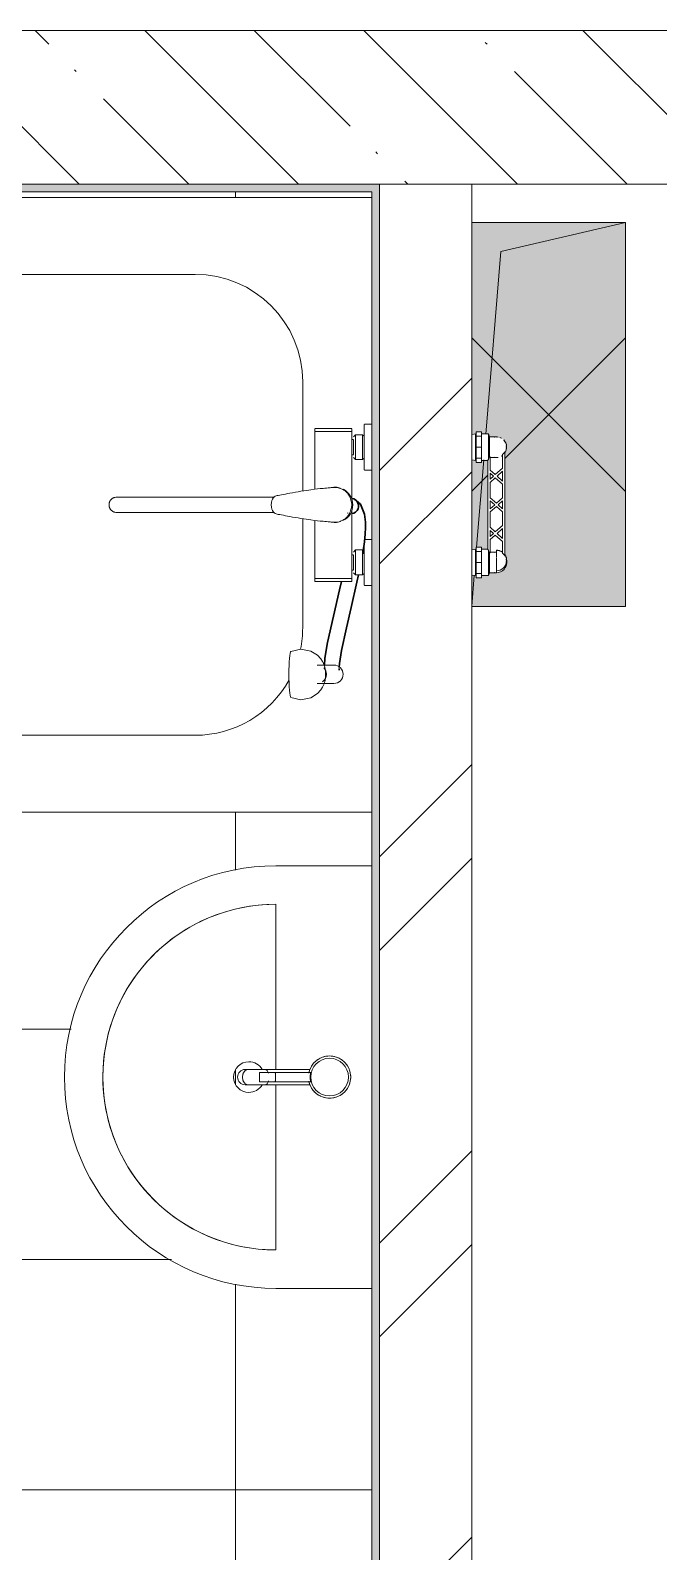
# Model space of a CAD drawing. Header units: millimetres. Extents: x 97 to 215964, y -4577 to 60645.
# Drawn here: x 74144 to 74961, y 56595 to 58575 of the extents above; entities that cross this region are included whole.
import ezdxf

# ---------------------------------------------------------------- set-up
doc = ezdxf.new("R2010")
doc.units = ezdxf.units.MM
doc.linetypes.add('ADSK_Линия сетки', pattern=[2500, 2000, -250, 0, -250])
for name, color, linetype, lineweight in [('A-DETL-GENF-OTLN', 92, 'Continuous', 9), ('A-FLOR-____-PATT', 8, 'Continuous', 9), ('A-GENM-____-OTLN', 13, 'Continuous', 9), ('A-WALL-____-MCUT', 113, 'Continuous', 9), ('A-WALL-____-PATT', 111, 'Continuous', 9), ('P-SANR-FIXT-OTLN', 6, 'Continuous', 9), ('S-GRID-____-OTLN', 1, 'Continuous', 9)]:
    doc.layers.add(name, color=color, linetype=linetype, lineweight=lineweight)

# ---------------------------------------------------------------- blocks, each defined once
blk = doc.blocks.new('0083_СОШ675_АР_R22_rvt-1-О_АИ_ПП_8_400_Целиком')
at = {"layer": 'A-WALL-____-PATT', "lineweight": 5}
h = blk.add_hatch(dxfattribs=at)
h.set_pattern_fill('FP_8', color=10, style=0, pattern_type=2)
h.set_pattern_definition([(135, (0, 0), (-142.5612, -142.5612), []), (135, (142.56, 0), (-142.5612, -142.5612), [252.016, -50.403, 3.353, -47.05])])
h.paths.add_polyline_path([(21905, 58375), (22645, 58375), (22645, 58575), (21905, 58575)])
h.paths.add_polyline_path([(20859.7, 58375), (21005, 58375), (21005, 58575), (13800, 58575), (13800, 58375), (19601.9, 58375)])
h = blk.add_hatch(dxfattribs=at)
h.set_pattern_fill('FP_7', color=10, style=0, pattern_type=2)
h.set_pattern_definition([(45, (0, 0), (-251.4472, 251.4472), []), (45, (0, 381), (-251.4472, 251.4472), [])])
h.paths.add_polyline_path([(15920, 54795), (15920, 58375), (15800, 58375), (15800, 54795), (15828.6, 54795)])
at = {"layer": 'A-WALL-____-MCUT', "color": 50, "lineweight": 13}
for p, q in [((20885, 58575), (13800, 58575)), ((13800, 58375), (21005, 58375)), ((15800, 58375), (15800, 54795)), ((15920, 58375), (15800, 58375)), ((15920, 54795), (15920, 58375))]:
    blk.add_line(p, q, dxfattribs=at)
blk = doc.blocks.new('MiraCad_GMd_-Ut_TaskBox_FormHorizon - MiraCad_GMd_-Ut_TaskBox_FormHorizon-V143-О_АИ_ПП_8_400_Целиком')
at = {"layer": 'A-DETL-GENF-OTLN', "lineweight": 18}
h = blk.add_hatch(color=256, dxfattribs=at)
h.paths.add_polyline_path([(-99.9, -249.3), (-96.7, -209.4), (-99.9, -209.7)])
h.paths.add_polyline_path([(-96.7, -209.1), (-96.6, -208.3), (-97.6, -208.6)])
h.paths.add_polyline_path([(-94.7, -185.6), (-84.4, -59), (-87.4, -59.1), (-87.4, -62.5), (-94.1, -62.5), (-95.2, -58.6), (-99.1, -58.9), (-99.9, -59.7), (-99.9, -176.1), (-96.8, -176.2), (-95.2, -176.2), (-95.2, -183.8)])
h.paths.add_polyline_path([(-94.1, -38), (-94.1, -22.4), (-87.4, -22.4), (-87.4, -25.8), (-81.6, -25.2), (-62.2, 212.2), (100, 250), (-99.9, 249.9), (-99.9, -26.1), (-96.8, -26.2), (-95.2, -26.2), (-94.4, -36.7)])
h = blk.add_hatch(color=256, dxfattribs=at)
h.paths.add_polyline_path([(-59, -199.8), (-57, -199.2), (-57.6, -200.1), (-58.5, -199.9)])
h.paths.add_polyline_path([(-99.9, -250), (100, -250), (100, 250), (-99.9, 250), (-99.9, -26.1), (-96.8, -26.2), (-95.2, -26.2), (-94.1, -22.4), (-87.4, -22.4), (-87.4, -25.8), (-78.4, -26), (-77.4, -30.8), (-76.8, -29.5), (-76, -29.1), (-68, -29.8), (-68, -30.8), (-64.5, -29.5), (-63, -30.8), (-62.4, -32.6), (-60.9, -31.1), (-59.4, -32.2), (-59.4, -34.6), (-58.3, -35), (-56.4, -39.3), (-57, -43.7), (-55.8, -46.5), (-57, -50.2), (-56.6, -185), (-55.8, -188.9), (-57, -191.2), (-56.5, -194.7), (-58.5, -198.5), (-61.7, -204.2), (-64.8, -205.5), (-76.8, -205.8), (-77.9, -205.1), (-78.4, -209.1), (-78.4, -209.7), (-87.4, -209.7), (-87.4, -212.5), (-94.1, -212.5), (-95.2, -208.6), (-95.2, -209.7), (-99.9, -209.7), (-99.9, -212.5)])
h.paths.add_polyline_path([(-66.2, -189.9), (-68, -190.6), (-67.1, -190.6), (-66.8, -190.4)])
h.paths.add_polyline_path([(-79, -175.9), (-76.6, -181.7), (-76.6, -179), (-78.4, -175.9)])
h.paths.add_polyline_path([(-79, -58.9), (-78.4, -58.9), (-76.3, -54), (-77.4, -54), (-78.7, -57.6)])
h.paths.add_polyline_path([(-94.1, -188), (-94.1, -172.4), (-87.4, -172.4), (-87.4, -175.8), (-79, -175.8), (-79, -58.9), (-87.4, -59.1), (-87.4, -62.5), (-94.1, -62.5), (-95.2, -58.6), (-99.1, -58.9), (-99.9, -59.7), (-99.9, -176.1), (-96.8, -176.2), (-95.2, -176.2), (-94.4, -186.7)])
h.paths.add_polyline_path([(-68, -179.4), (-68.5, -179.1), (-68.2, -179.4)])
h.paths.add_polyline_path([(-68, -55.8), (-66.9, -54.9), (-68, -55.4), (-69.6, -55.7)])
at = {"layer": 'A-DETL-GENF-OTLN', "color": 7}
for p, q in [((-99.9, 250), (100, 250)), ((100, 250), (-99.9, 250)), ((-62.2, 212.2), (100, 250)), ((-62.2, 212.2), (100, 250)), ((100, 250), (100, -250)), ((-81.7, -25.4), (-62.2, 212.2)), ((-81.7, -25.4), (-62.2, 212.2)), ((-93.7, -172.4), (-84.4, -59)), ((-93.7, -172.4), (-84.4, -59)), ((-94.7, -185.6), (-94.1, -178.2)), ((-94.7, -185.6), (-94.1, -178.2)), ((-99.9, -249.3), (-96.7, -209.4)), ((-99.9, -249.3), (-96.7, -209.4)), ((100, -250), (-99.9, -250))]:
    blk.add_line(p, q, dxfattribs=at)
at = {"layer": 'A-GENM-____-OTLN', "color": 170, "lineweight": 18}
for p, q in [((100, 250), (-99.9, 250)), ((100, -250), (100, 250)), ((-99.9, 99.9), (100, -100)), ((100, 100), (-57, -57)), ((-79, -79), (-99.9, -99.9)), ((-99.9, -250), (100, -250))]:
    blk.add_line(p, q, dxfattribs=at)
blk = doc.blocks.new('ВК_Умывальник_Полукруглый_Керамический_ГОСТ30493-96_R20 - 2-ой величины _в ПУИ_-5873778-О_АИ_ПП_8_400_Целиком')
at = {"layer": 'P-SANR-FIXT-OTLN', "color": 170, "lineweight": 18}
for p, q in [((15790, 57487.6), (15665, 57487.6)), ((15665, 57437.6), (15665, 57222.5)), ((15665, 57202.6), (15665, 56987.6)), ((15665, 56937.6), (15790, 56937.6))]:
    blk.add_line(p, q, dxfattribs=at)
at = {"layer": 'P-SANR-FIXT-OTLN', "color": 170, "lineweight": 18, "flags": 128}
blk.add_lwpolyline([(15665, 57437.6), (15656, 57437.4), (15647, 57436.8), (15638, 57435.9), (15629.1, 57434.7), (15620.3, 57433.1), (15611.5, 57431.1), (15602.8, 57428.8), (15594.2, 57426.1), (15585.7, 57423.1), (15577.4, 57419.8), (15569.1, 57416.1), (15561.1, 57412.1), (15553.2, 57407.8), (15545.5, 57403.2), (15537.9, 57398.3), (15530.6, 57393), (15523.5, 57387.5), (15516.6, 57381.7), (15510, 57375.7), (15503.6, 57369.3), (15497.4, 57362.7), (15491.6, 57355.9), (15486, 57348.9), (15480.7, 57341.6), (15475.6, 57334.1), (15470.9, 57326.5), (15466.5, 57318.6), (15462.5, 57310.6), (15458.7, 57302.4), (15455.3, 57294.1), (15452.2, 57285.6), (15449.4, 57277.1), (15447, 57268.4), (15445, 57259.6), (15443.3, 57250.8), (15441.9, 57241.9), (15440.9, 57233), (15440.3, 57224), (15440, 57215), (15440.1, 57206), (15440.5, 57197), (15441.3, 57188), (15442.5, 57179.1), (15444, 57170.2), (15445.9, 57161.4), (15448.1, 57152.7), (15450.6, 57144.1), (15453.6, 57135.6), (15456.8, 57127.2), (15460.4, 57118.9), (15464.3, 57110.8), (15468.5, 57102.9), (15473.1, 57095.1), (15477.9, 57087.5), (15483.1, 57080.2), (15488.5, 57073), (15494.2, 57066), (15500.2, 57059.3), (15506.5, 57052.9), (15513, 57046.6), (15519.8, 57040.7), (15526.7, 57035), (15534, 57029.6), (15541.4, 57024.6), (15549, 57019.8), (15556.8, 57015.3), (15564.8, 57011.1), (15572.9, 57007.3), (15581.2, 57003.7), (15589.6, 57000.6), (15598.1, 56997.7), (15606.8, 56995.2), (15615.5, 56993.1), (15624.3, 56991.3), (15633.2, 56989.8), (15642.2, 56988.7), (15651.1, 56988), (15660.1, 56987.6), (15665, 56987.6)], dxfattribs=at)
at = {"layer": 'P-SANR-FIXT-OTLN', "color": 170, "lineweight": 18}
for centre, radius, start, end in [((15665, 57212.6), 275, 90, 270), ((15665, 57212.6), 225, 90, 270), ((15630, 57212.6), 20, 90, 270), ((15630, 57212.6), 20, 30, 90), ((15630, 57212.6), 20, 270, 330)]:
    blk.add_arc(centre, radius, start, end, dxfattribs=at)
blk = doc.blocks.new('xxx_Смеситель_ГОСТ 25809-96_R20 - Смеситель-3437871-О_АИ_ПП_8_400_Целиком')
at = {"layer": 'P-SANR-FIXT-OTLN', "color": 170, "lineweight": 18}
for p, q in [((15628.9, 57222.6), (15625, 57222.6)), ((15651.6, 57222.6), (15628.9, 57222.6)), ((15709.8, 57222.6), (15651.6, 57222.6)), ((15625, 57202.6), (15628.9, 57202.6)), ((15628.9, 57202.6), (15651.6, 57202.6)), ((15664.7, 57218.6), (15644, 57218.6)), ((15644, 57217.6), (15644, 57218.6)), ((15644, 57218.6), (15644, 57217.6)), ((15644, 57207.6), (15644, 57217.6)), ((15644, 57207.6), (15644, 57206.6)), ((15644, 57206.6), (15644, 57207.6)), ((15644, 57206.6), (15664.7, 57206.6)), ((15651.6, 57202.6), (15709.8, 57202.6)), ((15710.4, 57218.6), (15664.7, 57218.6)), ((15664.7, 57206.6), (15710.4, 57206.6)), ((15664.8, 57217.6), (15664.8, 57207.6))]:
    blk.add_line(p, q, dxfattribs=at)
for radius, start, end in [(27.5, 90, 168.9231), (27.5, 135, 168.0226), (24.5, 90, 270), (27.5, 113.3113, 126.6872), (27.5, 90, 108.0223), (27.5, 71.9777, 90), (27.5, 270, 90), (24.5, 270, 90), (27.5, 53.3128, 66.6887), (27.5, 11.9774, 45), (27.5, 191.0776, 270), (27.5, 191.9767, 225), (24.5, 165, 169.7702), (24.5, 165, 169.7702), (24.5, 190.2298, 195), (24.5, 190.2298, 195), (27.5, 315, 348.0233), (27.5, 353.3125, 6.6884), (27.5, 233.3119, 246.6878), (27.5, 251.9769, 270), (27.5, 270, 288.0231), (27.5, 293.3122, 306.6881)]:
    blk.add_arc((15735, 57212.6), radius, start, end, dxfattribs=at)
for start_param, end_param in [(0, 1.570796), (1.570796, 3.141593)]:
    blk.add_ellipse((15625, 57212.6), major_axis=(0, 10), ratio=0.965926, start_param=start_param, end_param=end_param, dxfattribs=at)
for points, knots in [([(15621.8, 57212.6), (15621.8, 57213.4), (15621.9, 57214.7), (15622.3, 57216.4), (15622.7, 57217.6), (15623.1, 57218.5), (15623.5, 57219.2), (15624, 57219.8), (15624.5, 57220.5), (15625.2, 57221.1), (15625.7, 57221.5), (15626.2, 57221.8), (15626.6, 57222), (15627, 57222.2), (15627.5, 57222.4), (15627.9, 57222.5), (15628.4, 57222.5), (15628.7, 57222.6), (15628.9, 57222.6)], [0, 0, 0, 0, 0.0833333, 0.125, 0.1666667, 0.2083333, 0.2291667, 0.25, 0.2916667, 0.3333333, 0.3541667, 0.375, 0.3958333, 0.4166667, 0.4375, 0.4583333, 0.4791667, 0.5, 0.5, 0.5, 0.5]), ([(15655.3, 57217.6), (15654.9, 57219.1), (15654.1, 57221), (15652.7, 57222.3), (15651.9, 57222.6), (15651.6, 57222.6)], [0.1666667, 0.1666667, 0.1666667, 0.1666667, 0.3333333, 0.4166667, 0.5, 0.5, 0.5, 0.5]), ([(15628.9, 57202.6), (15628.7, 57202.6), (15628.4, 57202.6), (15627.9, 57202.6), (15627.5, 57202.7), (15627, 57202.9), (15626.6, 57203.1), (15626.2, 57203.3), (15625.7, 57203.6), (15625.3, 57203.9), (15624.9, 57204.2), (15624.4, 57204.8), (15624, 57205.3), (15623.5, 57206), (15623.1, 57206.6), (15622.7, 57207.5), (15622.3, 57208.7), (15621.9, 57210.4), (15621.8, 57211.7), (15621.8, 57212.6)], [0.5, 0.5, 0.5, 0.5, 0.5208333, 0.5416667, 0.5625, 0.5833333, 0.6041667, 0.625, 0.6458333, 0.6666667, 0.6875, 0.7083333, 0.75, 0.7708333, 0.7916667, 0.8333333, 0.875, 0.9166667, 1, 1, 1, 1]), ([(15664.3, 57218.6), (15664.3, 57218.6), (15664.3, 57218.5), (15664.2, 57218.4), (15664.2, 57218.3), (15664.2, 57218), (15664.2, 57217.7), (15664.2, 57217.6)], [0, 0, 0, 0, 0.166667, 0.333333, 0.5, 0.666667, 1, 1, 1, 1]), ([(15664.7, 57206.6), (15664.7, 57206.6), (15664.7, 57206.6), (15664.8, 57206.7), (15664.8, 57206.8), (15664.8, 57207.1), (15664.8, 57207.4), (15664.8, 57207.6)], [0, 0, 0, 0, 0.166667, 0.333333, 0.5, 0.666667, 1, 1, 1, 1]), ([(15711.4, 57219.2), (15711.4, 57219.2), (15711.3, 57219), (15711.2, 57218.7), (15711.1, 57218), (15711, 57217.4), (15710.9, 57217.1)], [0.77430556, 0.77430556, 0.77430556, 0.77430556, 0.78298611, 0.79166667, 0.82638889, 0.86111111, 0.86111111, 0.86111111, 0.86111111]), ([(15710.9, 57208), (15710.9, 57207.8), (15711, 57207.3), (15711.2, 57206.7), (15711.3, 57206.3), (15711.4, 57206.1), (15711.4, 57206)], [0.13888889, 0.13888889, 0.13888889, 0.13888889, 0.16666667, 0.19444444, 0.20833333, 0.22222222, 0.22222222, 0.22222222, 0.22222222])]:
    blk.add_open_spline(points, degree=3, knots=knots, dxfattribs=at)
for points in [[(15651.6, 57202.6), (15651.9, 57202.6), (15652.7, 57202.8), (15653.7, 57203.8), (15654.6, 57205.4), (15655.1, 57206.8), (15655.3, 57207.6)], [(15664.2, 57207.6), (15664.2, 57207.4), (15664.2, 57207), (15664.2, 57206.7), (15664.3, 57206.6), (15664.3, 57206.6)], [(15664.8, 57217.6), (15664.8, 57217.7), (15664.8, 57218.1), (15664.8, 57218.5), (15664.7, 57218.6), (15664.7, 57218.6)], [(15710.3, 57217.6), (15709.9, 57215.9), (15709.6, 57212.6), (15709.9, 57209.2), (15710.3, 57207.6)], [(15709.9, 57218.5), (15709.9, 57218.5), (15710, 57218.5), (15710, 57218.6), (15710, 57218.6)], [(15710, 57206.6), (15710, 57206.6), (15710, 57206.6), (15709.9, 57206.6)], [(15710.4, 57218.5), (15710.4, 57218.5), (15710.4, 57218.4), (15710.4, 57218.3), (15710.4, 57218.1), (15710.3, 57217.8), (15710.3, 57217.7), (15710.3, 57217.6)], [(15710.3, 57207.6), (15710.3, 57207.5), (15710.3, 57207.3), (15710.4, 57207.1), (15710.4, 57206.9), (15710.4, 57206.7), (15710.4, 57206.6), (15710.4, 57206.6)]]:
    blk.add_open_spline(points, degree=3, dxfattribs=at)
blk = doc.blocks.new('ASML_ВК_Поддон для хоз_нужд КН_Мониторинг - СТАНДАРТ Поддон для хоз_нужд КН 800х800-3821545-О_АИ_ПП_8_400_Целиком')
at = {"layer": 'P-SANR-FIXT-OTLN', "color": 170, "lineweight": 18}
for p, q in [((800, 800), (10, 800)), ((800, 0), (800, 800)), ((240, 700), (560, 700)), ((100, 418.1), (100, 560)), ((700, 560), (700, 240)), ((100, 240), (100, 382)), ((560, 100), (240, 100)), ((10, 0), (800, 0))]:
    blk.add_line(p, q, dxfattribs=at)
for centre, start, end in [((240, 560), 90, 151.0748), ((560, 560), 360, 90), ((240, 560), 168.4776, 180), ((240, 240), 180, 270), ((560, 240), 270, 0)]:
    blk.add_arc(centre, 140, start, end, dxfattribs=at)
blk = doc.blocks.new('v_ASML_ВК_Смеситель_Поддон для хоз_нужд КН_Мониторинг - СТАНДАРТ Смеситель-3821548-О_АИ_ПП_8_400_Целиком')
at = {"layer": 'P-SANR-FIXT-OTLN', "color": 170, "lineweight": 18}
for p, q in [((81, 232.5), (59.4, 232.5)), ((59.4, 208.5), (81, 208.5)), ((19.1, 104.9), (10, 104.9)), ((84.2, 99.8), (36, 99.8)), ((36, 95.7), (36, 99.8)), ((84.2, 99.8), (84.2, 95.7)), ((-143.2, 88.4), (-152, 88.4)), ((-152, 73.7), (-152, 88.4)), ((-141.6, 92.2), (-143.2, 88.4)), ((-143.2, 88.4), (-143.2, 62.6)), ((-132.6, 92.2), (-141.6, 92.2)), ((-141.6, 92.2), (-141.6, 58.5)), ((-132.6, 89.2), (-132.6, 95.1)), ((-125.9, 95.1), (-132.6, 95.1)), ((-132.6, 75), (-132.6, 89.2)), ((-132.6, 89.2), (-125.9, 89.2)), ((-125.9, 95.1), (-125.9, 89.2)), ((-124.8, 92.2), (-125.9, 92.2)), ((-125.9, 89.2), (-125.9, 75)), ((-120.1, 91.4), (-124.8, 92.2)), ((-124.8, 91.2), (-124.8, 92.2)), ((-124.8, 92.2), (-124.8, 57.7)), ((22, 91.2), (20.1, 89.3)), ((31.2, 91.2), (22, 91.2)), ((22, 75), (22, 91.2)), ((34, 88.4), (31.2, 91.2)), ((31.2, 75), (31.2, 91.2)), ((36, 85), (34, 85)), ((34, 75), (34, 84.5)), ((36, 7.1), (36, 95.7)), ((36, 95.7), (84.2, 95.7)), ((84.2, 95.7), (84.2, 20.4)), ((-163, 66.7), (-163, -69.2)), ((-160, 47.8), (-160, 63)), ((-152, 73.7), (-152, 72.5)), ((-152, 73.1), (-152, 72.5)), ((-152, 72.5), (-152, 69.3)), ((-152, 68.7), (-152, 59.2)), ((-152, 61.6), (-144, 61.6)), ((-144, 62.6), (-144, 45.3)), ((-143.2, 62.6), (-144, 62.6)), ((-132.6, 60.8), (-132.6, 75)), ((-125.9, 75), (-132.6, 75)), ((-132.6, 54.9), (-132.6, 60.8)), ((-125.9, 60.8), (-132.6, 60.8)), ((-125.9, 75), (-125.9, 60.8)), ((-125.9, 60.8), (-125.9, 54.9)), ((20.1, 64.9), (20.1, 75)), ((20.1, 75), (20.1, 75)), ((20.1, 60.7), (22, 58.8)), ((22, 58.8), (22, 75)), ((31.2, 58.8), (31.2, 75)), ((31.2, 58.8), (34, 61.6)), ((34, 75), (34, 77.1)), ((34, 65.5), (34, 75)), ((34, 65), (36, 65)), ((-150.6, 39.3), (-160, 47.8)), ((-160, 43.7), (-152.9, 37.2)), ((-160, 30.8), (-160, 43.7)), ((-144, 45.3), (-150.6, 39.3)), ((-148.4, 37.2), (-144, 41.2)), ((-144, 41.2), (-144, 33.3)), ((-141, 58.5), (-141.6, 58.5)), ((-141, -58.5), (-141, 58.5)), ((-141, 57.7), (-132.6, 57.7)), ((-125.9, 54.9), (-132.6, 54.9)), ((-125.9, 57.7), (-124.8, 57.7)), ((-124.8, 57.7), (-120.1, 58.6)), ((10, 45), (19.1, 45)), ((22, 58.8), (31.2, 58.8)), ((-152.9, 37.2), (-160, 30.8)), ((-160, 26.7), (-150.6, 35.2)), ((-160, 9.3), (-160, 26.7)), ((-150.6, 35.2), (-144, 29.2)), ((-144, 33.3), (-148.4, 37.2)), ((-144, 29.2), (-144, 9.3)), ((-152, 2), (-160, 9.3)), ((-160, 5.2), (-154.2, 0)), ((-160, -5.2), (-160, 5.2)), ((-154.2, 0), (-160, -5.2)), ((-144, 9.3), (-152, 2)), ((-149.8, 0), (-144, 5.2)), ((-144, -5.2), (-149.8, 0)), ((-144, 5.2), (-144, -5.2)), ((342, 10), (136.7, 10)), ((-160, -9.3), (-152, -2)), ((-160, -26.7), (-160, -9.3)), ((-152, -2), (-144, -9.3)), ((-144, -9.3), (-144, -29.2)), ((36, -95.5), (36, -7.1)), ((136.6, -10), (342, -10)), ((-150.6, -35.2), (-160, -26.7)), ((-160, -30.8), (-152.9, -37.2)), ((-160, -43.7), (-160, -30.8)), ((-152.9, -37.2), (-160, -43.7)), ((-160, -47.8), (-150.6, -39.3)), ((-144, -29.2), (-150.6, -35.2)), ((-150.6, -39.3), (-144, -45.3)), ((-148.4, -37.2), (-144, -33.3)), ((-144, -41.2), (-148.4, -37.2)), ((-144, -33.3), (-144, -41.2)), ((84.2, -20.3), (84.2, -95.5)), ((-160, -65.5), (-160, -47.8)), ((-144, -45.3), (-144, -62.6)), ((-141.6, -58.5), (-141, -58.5)), ((-141.6, -58.5), (-141.6, -92.3)), ((-132.6, -57.8), (-141, -57.8)), ((-132.6, -60.8), (-132.6, -54.9)), ((-125.9, -54.9), (-132.6, -54.9)), ((-125.9, -54.9), (-125.9, -60.8)), ((-124.8, -57.8), (-125.9, -57.8)), ((-124.8, -58.8), (-124.8, -57.8)), ((-124.8, -57.8), (-124.8, -92.3)), ((-120.1, -58.6), (-124.8, -57.8)), ((0, -57.4), (0, -56.1)), ((19.1, -45.1), (10, -45.1)), ((22, -58.8), (20.1, -60.7)), ((31.2, -58.8), (22, -58.8)), ((22, -75), (22, -58.8)), ((34, -61.6), (31.2, -58.8)), ((31.2, -75), (31.2, -58.8)), ((-144, -61.6), (-152, -61.6)), ((-144, -62.6), (-143.2, -62.6)), ((-143.2, -62.6), (-143.2, -88.4)), ((-132.6, -75), (-132.6, -60.8)), ((-132.6, -60.8), (-125.9, -60.8)), ((-132.6, -89.2), (-132.6, -75)), ((-125.9, -75), (-132.6, -75)), ((-125.9, -60.8), (-125.9, -75)), ((-125.9, -75), (-125.9, -89.2)), ((20.1, -75), (20.1, -64.9)), ((20.1, -75), (20.1, -75)), ((22, -91.2), (22, -75)), ((31.2, -91.2), (31.2, -75)), ((36, -65), (34, -65)), ((34, -75), (34, -65.5)), ((34, -84.5), (34, -75)), ((34, -77.1), (34, -75)), ((-152, -88.4), (-143.2, -88.4)), ((-143.2, -88.4), (-141.6, -92.3)), ((-141.6, -92.3), (-132.6, -92.3)), ((-132.6, -95.1), (-132.6, -89.2)), ((-125.9, -89.2), (-132.6, -89.2)), ((-125.9, -95.1), (-132.6, -95.1)), ((-125.9, -89.2), (-125.9, -95.1)), ((-125.9, -92.3), (-124.8, -92.3)), ((-124.8, -92.3), (-120.1, -91.4)), ((20.1, -89.3), (22, -91.2)), ((22, -91.2), (31.2, -91.2)), ((31.2, -91.2), (34, -88.4)), ((34, -85), (36, -85)), ((36, -98.8), (36, -95.5)), ((36, -95.5), (84.2, -95.5)), ((84.2, -95.5), (84.2, -98.8)), ((10, -105), (19.1, -105)), ((36, -99.2), (84.2, -99.2))]:
    blk.add_line(p, q, dxfattribs=at)
at = {"layer": 'P-SANR-FIXT-OTLN', "lineweight": 30}
for p, q in [((52.4, 215.1), (52.4, 213)), ((41.4, 10.8), (41.7, 10.6)), ((33.5, -7.7), (36, -8.4))]:
    blk.add_line(p, q, dxfattribs=at)
at = {"layer": 'P-SANR-FIXT-OTLN', "color": 170, "lineweight": 18, "flags": 128}
for points in [[(115.4, 250.7), (102.5, 253.8), (89.2, 251.1), (80.8, 245.7), (76.4, 240.9), (74.2, 237.4), (72.9, 234.8), (72.2, 232.9), (71.7, 231.4), (71.3, 230.3), (71.1, 229.3), (70.9, 228.6), (70.8, 227.9), (70.7, 227.4), (70.6, 226.9), (70.6, 226.4), (70.5, 226), (70.5, 225.7), (70.4, 225.3), (70.4, 225), (70.4, 224.8), (70.4, 224.5), (70.3, 224.2), (70.3, 224), (70.3, 223.8), (70.3, 223.6), (70.3, 223.4), (70.3, 223.1), (70.3, 222.9), (70.3, 222.8), (70.2, 222.6), (70.2, 222.4), (70.2, 222.2), (70.2, 222), (70.2, 221.8), (70.2, 221.7), (70.2, 221.5), (70.2, 221.3), (70.2, 221.1), (70.2, 221), (70.2, 220.8), (70.2, 220.7)], [(115.4, 190.8), (102.5, 187.7), (89.2, 190.3), (80.8, 195.8), (76.4, 200.6), (74.2, 204.1), (72.9, 206.7), (72.2, 208.6), (71.7, 210), (71.3, 211.2), (71.1, 212.1), (70.9, 212.9), (70.8, 213.6), (70.7, 214.1), (70.6, 214.6), (70.6, 215), (70.5, 215.4), (70.5, 215.8), (70.4, 216.1), (70.4, 216.4), (70.4, 216.7), (70.4, 217), (70.3, 217.2), (70.3, 217.5), (70.3, 217.7), (70.3, 217.9), (70.3, 218.1), (70.3, 218.3), (70.3, 218.5), (70.3, 218.7), (70.2, 218.9), (70.2, 219.1), (70.2, 219.3), (70.2, 219.5), (70.2, 219.6), (70.2, 219.8), (70.2, 220), (70.2, 220.2), (70.2, 220.3), (70.2, 220.5), (70.2, 220.7), (70.2, 220.7)], [(19.1, 104.9), (19.1, 104.9), (19.2, 104.9), (19.2, 104.9), (19.3, 104.9), (19.3, 104.9), (19.3, 104.9), (19.4, 104.9), (19.4, 104.9), (19.4, 104.9), (19.5, 104.9), (19.5, 104.9), (19.5, 104.8), (19.6, 104.8), (19.6, 104.8), (19.6, 104.8), (19.6, 104.8), (19.7, 104.8), (19.7, 104.7), (19.7, 104.7), (19.7, 104.7), (19.8, 104.7), (19.8, 104.6), (19.8, 104.6), (19.8, 104.6), (19.9, 104.5), (19.9, 104.5), (19.9, 104.5), (19.9, 104.4), (19.9, 104.4), (19.9, 104.4), (20, 104.4), (20, 104.3), (20, 104.3), (20, 104.2), (20, 104.2), (20, 104.2), (20, 104.1), (20, 104.1), (20, 104.1), (20, 104.1)], [(20, 75), (20, 76.2), (20, 77.3), (20, 78.5), (20, 79.6), (20, 80.8), (20, 81.9), (20, 83), (20, 84.1), (20, 85.2), (20, 86.3), (20, 87.4), (20, 88.4), (20, 89.4), (20, 90.4), (20, 91.4), (20, 92.4), (20, 93.3), (20, 94.2), (20, 95), (20, 95.8), (20, 96.6), (20, 97.4), (20, 98.1), (20, 98.8), (20, 99.5), (20, 100.1), (20, 100.6), (20, 101.2), (20, 101.6), (20, 102.1), (20, 102.5), (20, 102.8), (20, 103.2), (20, 103.4), (20, 103.6), (20, 103.8), (20, 103.9), (20, 104), (20, 104.1)], [(20, 104.1), (20, 104), (20, 104), (20, 103.9), (20, 103.7), (20, 103.5), (20, 103.2), (20, 102.9), (20, 102.6), (20, 102.2), (20, 101.8), (20, 101.3), (20, 100.8), (20, 100.2), (20, 99.6), (20, 99), (20, 98.3), (20, 97.6), (20, 96.8), (20, 96.1), (20, 95.2), (20, 94.4), (20, 93.5), (20, 92.6), (20, 91.7), (20, 90.7), (20, 89.7), (20, 88.7), (20, 87.7), (20, 86.6), (20, 85.5), (20, 84.4), (20, 83.3), (20, 82.2), (20, 81.1), (20, 79.9), (20, 78.8), (20, 77.6), (20, 76.5), (20, 75.3), (20, 75)], [(-165.4, 72.5), (-165.4, 73), (-165.4, 73.6), (-165.3, 73.7)], [(-163, 64.8), (-163.3, 65.3), (-163.6, 65.8), (-163.8, 66.2), (-164.1, 66.7), (-164.3, 67.2), (-164.5, 67.7), (-164.7, 68.2), (-164.8, 68.7), (-165, 69.2), (-165.1, 69.7), (-165.2, 70.3), (-165.3, 70.8), (-165.3, 71.3), (-165.4, 71.9), (-165.4, 72.4), (-165.4, 72.5)], [(-152, 59.1), (-152.5, 59.1), (-153.1, 59.1), (-153.6, 59.2), (-154.1, 59.3), (-154.7, 59.4), (-155.2, 59.5), (-155.7, 59.6), (-156.2, 59.8), (-156.7, 60), (-157.2, 60.2), (-157.7, 60.4), (-158.2, 60.6), (-158.7, 60.9), (-159.1, 61.1), (-159.6, 61.4), (-160, 61.8)], [(20, 75), (20, 73.8), (20, 72.7), (20, 71.5), (20, 70.4), (20, 69.2), (20, 68.1), (20, 67), (20, 65.9), (20, 64.8), (20, 63.7), (20, 62.6), (20, 61.6), (20, 60.6), (20, 59.6), (20, 58.6), (20, 57.6), (20, 56.7), (20, 55.8), (20, 55), (20, 54.2), (20, 53.4), (20, 52.6), (20, 51.9), (20, 51.2), (20, 50.5), (20, 49.9), (20, 49.4), (20, 48.8), (20, 48.4), (20, 47.9), (20, 47.5), (20, 47.2), (20, 46.8), (20, 46.6), (20, 46.4), (20, 46.2), (20, 46.1), (20, 46), (20, 45.9)], [(20, 45.9), (20, 46), (20, 46), (20, 46.1), (20, 46.3), (20, 46.5), (20, 46.8), (20, 47.1), (20, 47.4), (20, 47.8), (20, 48.2), (20, 48.7), (20, 49.2), (20, 49.8), (20, 50.4), (20, 51), (20, 51.7), (20, 52.4), (20, 53.2), (20, 53.9), (20, 54.8), (20, 55.6), (20, 56.5), (20, 57.4), (20, 58.3), (20, 59.3), (20, 60.3), (20, 61.3), (20, 62.3), (20, 63.4), (20, 64.5), (20, 65.6), (20, 66.7), (20, 67.8), (20, 68.9), (20, 70.1), (20, 71.2), (20, 72.4), (20, 73.5), (20, 74.7), (20, 75)], [(20, 45.9), (20, 45.9), (20, 45.9), (20, 45.8), (20, 45.8), (20, 45.8), (20, 45.7), (20, 45.7), (20, 45.7), (19.9, 45.6), (19.9, 45.6), (19.9, 45.6), (19.9, 45.5), (19.9, 45.5), (19.9, 45.5), (19.8, 45.4), (19.8, 45.4), (19.8, 45.4), (19.8, 45.4), (19.8, 45.3), (19.7, 45.3), (19.7, 45.3), (19.7, 45.3), (19.7, 45.2), (19.6, 45.2), (19.6, 45.2), (19.6, 45.2), (19.5, 45.2), (19.5, 45.1), (19.5, 45.1), (19.4, 45.1), (19.4, 45.1), (19.4, 45.1), (19.3, 45.1), (19.3, 45.1), (19.3, 45.1), (19.2, 45.1), (19.2, 45.1), (19.2, 45.1), (19.1, 45), (19.1, 45)], [(19.1, -45.1), (19.1, -45.1), (19.2, -45.1), (19.2, -45.1), (19.3, -45.1), (19.3, -45.1), (19.3, -45.1), (19.4, -45.1), (19.4, -45.1), (19.4, -45.1), (19.5, -45.1), (19.5, -45.1), (19.5, -45.2), (19.6, -45.2), (19.6, -45.2), (19.6, -45.2), (19.6, -45.2), (19.7, -45.2), (19.7, -45.3), (19.7, -45.3), (19.7, -45.3), (19.8, -45.3), (19.8, -45.4), (19.8, -45.4), (19.8, -45.4), (19.9, -45.5), (19.9, -45.5), (19.9, -45.5), (19.9, -45.6), (19.9, -45.6), (19.9, -45.6), (20, -45.6), (20, -45.7), (20, -45.7), (20, -45.8), (20, -45.8), (20, -45.8), (20, -45.9), (20, -45.9), (20, -45.9), (20, -45.9)], [(20, -75), (20, -73.8), (20, -72.7), (20, -71.5), (20, -70.4), (20, -69.2), (20, -68.1), (20, -67), (20, -65.9), (20, -64.8), (20, -63.7), (20, -62.6), (20, -61.6), (20, -60.6), (20, -59.6), (20, -58.6), (20, -57.6), (20, -56.7), (20, -55.8), (20, -55), (20, -54.2), (20, -53.4), (20, -52.6), (20, -51.9), (20, -51.2), (20, -50.5), (20, -49.9), (20, -49.4), (20, -48.8), (20, -48.4), (20, -47.9), (20, -47.5), (20, -47.2), (20, -46.8), (20, -46.6), (20, -46.4), (20, -46.2), (20, -46.1), (20, -46), (20, -45.9)], [(20, -45.9), (20, -46), (20, -46), (20, -46.1), (20, -46.3), (20, -46.5), (20, -46.8), (20, -47.1), (20, -47.4), (20, -47.8), (20, -48.2), (20, -48.7), (20, -49.2), (20, -49.8), (20, -50.4), (20, -51), (20, -51.7), (20, -52.4), (20, -53.2), (20, -53.9), (20, -54.8), (20, -55.6), (20, -56.5), (20, -57.4), (20, -58.3), (20, -59.3), (20, -60.3), (20, -61.3), (20, -62.3), (20, -63.4), (20, -64.5), (20, -65.6), (20, -66.7), (20, -67.8), (20, -68.9), (20, -70.1), (20, -71.2), (20, -72.4), (20, -73.5), (20, -74.7), (20, -75)], [(20, -75), (20, -76.2), (20, -77.3), (20, -78.5), (20, -79.6), (20, -80.8), (20, -81.9), (20, -83), (20, -84.1), (20, -85.2), (20, -86.3), (20, -87.4), (20, -88.4), (20, -89.4), (20, -90.4), (20, -91.4), (20, -92.4), (20, -93.3), (20, -94.2), (20, -95), (20, -95.8), (20, -96.6), (20, -97.4), (20, -98.1), (20, -98.8), (20, -99.5), (20, -100.1), (20, -100.6), (20, -101.2), (20, -101.6), (20, -102.1), (20, -102.5), (20, -102.8), (20, -103.2), (20, -103.4), (20, -103.6), (20, -103.8), (20, -103.9), (20, -104), (20, -104.1)], [(20, -104.1), (20, -104), (20, -104), (20, -103.9), (20, -103.7), (20, -103.5), (20, -103.2), (20, -102.9), (20, -102.6), (20, -102.2), (20, -101.8), (20, -101.3), (20, -100.8), (20, -100.2), (20, -99.6), (20, -99), (20, -98.3), (20, -97.6), (20, -96.8), (20, -96.1), (20, -95.2), (20, -94.4), (20, -93.5), (20, -92.6), (20, -91.7), (20, -90.7), (20, -89.7), (20, -88.7), (20, -87.7), (20, -86.6), (20, -85.5), (20, -84.4), (20, -83.3), (20, -82.2), (20, -81.1), (20, -79.9), (20, -78.8), (20, -77.6), (20, -76.5), (20, -75.3), (20, -75)], [(20, -104.1), (20, -104.1), (20, -104.1), (20, -104.2), (20, -104.2), (20, -104.2), (20, -104.3), (20, -104.3), (20, -104.3), (19.9, -104.4), (19.9, -104.4), (19.9, -104.4), (19.9, -104.5), (19.9, -104.5), (19.9, -104.5), (19.8, -104.6), (19.8, -104.6), (19.8, -104.6), (19.8, -104.6), (19.8, -104.7), (19.7, -104.7), (19.7, -104.7), (19.7, -104.7), (19.7, -104.8), (19.6, -104.8), (19.6, -104.8), (19.6, -104.8), (19.5, -104.8), (19.5, -104.9), (19.5, -104.9), (19.4, -104.9), (19.4, -104.9), (19.4, -104.9), (19.3, -104.9), (19.3, -104.9), (19.3, -104.9), (19.2, -104.9), (19.2, -104.9), (19.2, -104.9), (19.1, -105), (19.1, -105)]]:
    blk.add_lwpolyline(points, dxfattribs=at)
at = {"layer": 'P-SANR-FIXT-OTLN', "lineweight": 30, "flags": 128}
for points in [[(52.5, 211.7), (52, 206.4), (49.4, 189.5), (43.2, 160.1), (37.1, 133.5), (29.4, 100.6), (27.4, 91.2)], [(71.7, 208.6), (71.2, 199.5), (67.6, 179.2), (60.1, 144.8), (52, 110.5), (49.7, 99.8)], [(21.9, 63.6), (21.3, 59.9), (19.7, 48.2), (18.7, 38.2), (18.2, 29.6), (18.2, 22.7), (19.4, 12.2), (24.8, -0.8), (32.8, -7.4), (32.9, -7.4)], [(35.9, 11.5), (33.4, 10.8), (31.1, 9.5), (29.3, 7.6), (28, 5.3), (27.3, 2.8), (27.4, 0.2), (28.1, -2.3), (29.4, -4.6), (31.3, -6.4), (33.5, -7.7)]]:
    blk.add_lwpolyline(points, dxfattribs=at)
at = {"layer": 'P-SANR-FIXT-OTLN', "color": 170, "lineweight": 18}
for centre, radius, start, end in [((-152, 75), 13.4, 90, 185.3525), ((-152, 75), 13.4, 135, 195), ((-152, 72.5), 13.4, 90, 174.6475), ((-152, 75), 13.4, 80.6482, 90), ((-152, 75), 13.4, 270, 282.2188), ((-152, 75), 13.4, 270, 280.541), ((250.2, 214.6), 421.7, 201.1285, 201.7236), ((57.7, 0), 22.9, 118.3726, 242.0922), ((57.7, 0), 22.9, 90, 98.439), ((57.7, 0), 22.9, 86.4374, 90), ((57.7, 0), 22.9, 260.4257, 270), ((57.7, 0), 22.9, 270, 274.0419), ((250.2, -214.6), 421.7, 158.2764, 158.8715), ((-152, -75), 13.4, 143.6935, 225), ((-152, -75), 13.4, 117.6019, 126.6564), ((-152, -75), 13.4, 90, 99.3563), ((-152, -75), 13.4, 90, 99.2598), ((-152, -75), 13.4, 77.5176, 90), ((-152, -75), 13.4, 77.7812, 90), ((-152, -75), 13.4, 240, 249.9635), ((-152, -75), 13.4, 259.8125, 270), ((-152, -75), 13.4, 270, 280.7595)]:
    blk.add_arc(centre, radius, start, end, dxfattribs=at)
for centre, major_axis, ratio, start_param, end_param in [((115.3, 220.7), (0, 30), 0.087156, 4.712389, 6.241477), ((59.4, 220.5), (0, 12), 0.992546, 0, 1.570796), ((59.4, 220.5), (0, 12), 0.992546, 1.570796, 3.141593), ((81, 220.5), (0, 12), 0.992546, 0.613446, 1.570796), ((81, 220.5), (0, 12), 0.992546, 1.570796, 2.333779), ((115.3, 220.7), (0, 30), 0.087156, 3.183301, 4.712389)]:
    blk.add_ellipse(centre, major_axis=major_axis, ratio=ratio, start_param=start_param, end_param=end_param, dxfattribs=at)
for points in [[(-149.6, 88.2), (-150.4, 88.3), (-151.2, 88.4), (-152, 88.4)], [(-165.2, 72.5), (-165.2, 72.9), (-165.3, 73.5), (-165.3, 73.7), (-165.3, 73.7)], [(-164.7, 70.9), (-164.8, 71.1), (-165, 71.7), (-165.1, 72.2), (-165.2, 72.5)], [(-160, 63), (-160.6, 63.5), (-161.7, 64.7), (-162.6, 66), (-163, 66.7)], [(-152, 61.6), (-151.1, 61.6), (-150.2, 61.7), (-149.2, 61.9)], [(-163, -69.2), (-162.6, -68.5), (-161.7, -67.2), (-160.6, -66), (-160, -65.5)], [(-149.2, -61.9), (-150.2, -61.7), (-151.1, -61.6), (-152, -61.6)], [(-152, -88.4), (-151.1, -88.4), (-150.2, -88.3), (-149.3, -88.1)]]:
    blk.add_open_spline(points, degree=3, dxfattribs=at)
for points, knots in [([(36, 0), (37, 5.3), (38.3, 10.3), (41, 14.1), (43.6, 17.2), (44.9, 18.4), (47.7, 20), (49.9, 21), (51.4, 21.6), (54, 22.5), (56.5, 22.8), (59.2, 22.8), (65, 22.2), (76.6, 21.2), (87.3, 20.2), (116.3, 15.5), (135.2, 11.7), (136.3, 11.4), (138.7, 8.9), (140.6, 4.9), (141, 0)], [-0.3843662, -0.3843662, -0.3843662, -0.3843662, -0.367762, -0.35257, -0.3411133, -0.3311971, -0.3231209, -0.315174, -0.3077603, -0.3002226, -0.2915135, -0.2793655, -0.2572153, -0.2262871, -0.1696303, -0.1046456, -0.0501352, -0.0239572, -0.0140296, 0, 0, 0, 0]), ([(37.9, 8.3), (38.1, 8.9), (39.1, 11.4), (41, 14.1), (43.6, 17.2), (44.9, 18.4), (46.9, 19.6), (47.8, 20), (47.8, 20.1)], [-0.37196728, -0.37196728, -0.37196728, -0.37196728, -0.36776196, -0.35256996, -0.34111326, -0.33119714, -0.32312094, -0.32237164, -0.32237164, -0.32237164, -0.32237164]), ([(51, 21.4), (51.2, 21.5), (51.9, 21.8), (54, 22.5), (56.5, 22.8), (58.2, 22.8), (59.6, 22.7), (60.2, 22.7)], [-0.30997273, -0.30997273, -0.30997273, -0.30997273, -0.3077603, -0.30022257, -0.29151349, -0.27936549, -0.27277601, -0.27277601, -0.27277601, -0.27277601]), ([(141, 0), (140.6, -4.8), (138.7, -8.8), (136.3, -11.3), (135.2, -11.6), (116.3, -15.4), (87.3, -20.1), (76.6, -21.1), (65, -22.2), (59.2, -22.7), (56.5, -22.7), (54, -22.4), (51.4, -21.5), (49.9, -21), (47.7, -20), (44.9, -18.4), (43.6, -17.1), (41, -14), (38.3, -10.2), (37, -5.3), (36, 0)], [-0.3843662, -0.3843662, -0.3843662, -0.3843662, -0.3703366, -0.360409, -0.334231, -0.2797206, -0.2147359, -0.1580791, -0.1271509, -0.1050007, -0.0928527, -0.0841436, -0.0766059, -0.0691921, -0.0612452, -0.053169, -0.0432529, -0.0317962, -0.0166042, 0, 0, 0, 0]), ([(134.5, 11.8), (135.8, 11.5), (136.3, 11.4), (138.1, 9.5), (138.9, 8.3), (139, 8.1)], [-0.05013523, -0.05013523, -0.05013523, -0.05013523, -0.02395721, -0.0140296, -0.01239891, -0.01239891, -0.01239891, -0.01239891]), ([(342, -10), (342.9, -10), (344.2, -9.8), (345.8, -9.3), (346.8, -8.8), (347.6, -8.3), (348.3, -7.8), (348.9, -7.2), (349.5, -6.6), (350.1, -5.9), (350.7, -5), (351.3, -3.8), (351.8, -2.2), (352.1, 0), (351.8, 2.2), (351.3, 3.8), (350.7, 5), (350.1, 5.9), (349.5, 6.6), (348.9, 7.2), (348.1, 8), (347.2, 8.6), (346.4, 9), (345.6, 9.3), (344.2, 9.8), (342.9, 10), (342, 10)], [0, 0, 0, 0, 0.083333, 0.125, 0.166667, 0.1875, 0.208333, 0.25, 0.270833, 0.291667, 0.333333, 0.375, 0.416667, 0.5, 0.583333, 0.625, 0.666667, 0.708333, 0.729167, 0.75, 0.791667, 0.833333, 0.854167, 0.875, 0.916667, 1, 1, 1, 1]), ([(47.8, -20), (47.8, -20), (46.9, -19.5), (44.9, -18.4), (43.6, -17.1), (41, -14), (39.1, -11.3), (38.1, -8.8), (37.9, -8.2)], [-0.06199455, -0.06199455, -0.06199455, -0.06199455, -0.06124525, -0.05316905, -0.04325293, -0.03179623, -0.01660423, -0.01239891, -0.01239891, -0.01239891, -0.01239891]), ([(139, -8), (138.9, -8.2), (138.1, -9.5), (136.3, -11.3), (135.8, -11.5), (134.5, -11.7)], [-0.37196728, -0.37196728, -0.37196728, -0.37196728, -0.37033659, -0.36040898, -0.33423096, -0.33423096, -0.33423096, -0.33423096]), ([(60.2, -22.6), (59.6, -22.6), (58.2, -22.7), (56.5, -22.7), (54, -22.4), (51.9, -21.7), (51.2, -21.4), (51, -21.4)], [-0.11159018, -0.11159018, -0.11159018, -0.11159018, -0.10500069, -0.0928527, -0.08414362, -0.07660589, -0.07439346, -0.07439346, -0.07439346, -0.07439346])]:
    blk.add_open_spline(points, degree=3, knots=knots, dxfattribs=at)
blk = doc.blocks.new('0083_СОШ675_ВК_R22_rvt-1-О_АИ_ПП_8_400_Целиком')
at = {"layer": 'A-GENM-____-OTLN', "color": 170, "lineweight": 18}
blk.add_blockref('MiraCad_GMd_-Ut_TaskBox_FormHorizon - MiraCad_GMd_-Ut_TaskBox_FormHorizon-V143-О_АИ_ПП_8_400_Целиком', (16020, 58075), dxfattribs=at)
at = {"layer": 'P-SANR-FIXT-OTLN', "color": 170, "lineweight": 18, "rotation": 180}
for name, p in [('ASML_ВК_Поддон для хоз_нужд КН_Мониторинг - СТАНДАРТ Поддон для хоз_нужд КН 800х800-3821545-О_АИ_ПП_8_400_Целиком', (15800, 58357.5)), ('v_ASML_ВК_Смеситель_Поддон для хоз_нужд КН_Мониторинг - СТАНДАРТ Смеситель-3821548-О_АИ_ПП_8_400_Целиком', (15800, 57957.5))]:
    blk.add_blockref(name, p, dxfattribs=at)
at = {"layer": 'P-SANR-FIXT-OTLN', "color": 170, "lineweight": 18}
for name in ['ВК_Умывальник_Полукруглый_Керамический_ГОСТ30493-96_R20 - 2-ой величины _в ПУИ_-5873778-О_АИ_ПП_8_400_Целиком', 'xxx_Смеситель_ГОСТ 25809-96_R20 - Смеситель-3437871-О_АИ_ПП_8_400_Целиком']:
    blk.add_blockref(name, (0, 0), dxfattribs=at)

msp = doc.modelspace()

# ---------------------------------------------------------------- hatches: boundary and pattern name
at = {"layer": 'A-FLOR-____-PATT'}
h = msp.add_hatch(dxfattribs=at)
h.set_pattern_fill('FP_172', color=256, style=0, pattern_type=2)
h.set_pattern_definition([(0, (73510.4, 56675), (0, 300), []), (90, (73510.4, 56675), (-300, 2e-14), [])])
h.paths.add_polyline_path([(73525.145544, 58333.14952), (73538.248805, 58332.061195), (73525.567475, 58333.116416)])
h.paths.add_polyline_path([(73528.970067, 58333.720985), (73528.970067, 58333.149828), (73529.103009, 58333.717254)])
h.paths.add_polyline_path([(74557.887824, 54795), (74557.887824, 54805.000586), (74587.843981, 54805.000586), (74587.843981, 56937.563091), (74462.865903, 56937.563091), (74405.690188, 56943.572501), (74351.013326, 56961.338091), (74301.224958, 56990.083418), (74258.501076, 57028.552175), (74224.708917, 57075.063091), (74201.325361, 57127.583418), (74189.372381, 57183.817764), (74189.372381, 57241.308419), (74201.325361, 57297.542765), (74226.732487, 57352.848297), (74260.147907, 57398.056822), (74301.224958, 57435.042765), (74351.013326, 57463.788092), (74405.690188, 57481.553682), (74462.865903, 57487.563091), (74587.843981, 57487.563091), (74587.843981, 57557.537795), (73797.865903, 57557.537795), (73797.865903, 58357.537795), (74587.843981, 58357.537795), (74587.843981, 58365.000006), (73541.107934, 58365.000006), (73538.175031, 58362.798542), (73529.27338, 58362.378851), (73529.27338, 58333.723771), (73549.27338, 58333.151133), (73549.27338, 58330.798542), (73599.27338, 58330.253355), (73599.27338, 58298.798542), (73549.27338, 58298.344059), (73549.27338, 58295.798542), (73499.27338, 58296.445951), (73499.27338, 58298.798542), (73174.27338, 58298.344059), (73174.27338, 58295.798542), (73124.27338, 58296.445951), (73124.27338, 58298.798542), (72994.173497, 58299.900174), (72990.400898, 58301.741283), (72988.430486, 58304.065017), (72986.261562, 58306.629268), (72985.014276, 58307.553518), (72985.014276, 58310.311311), (72983.90961, 58310.336981), (72983.679295, 58318.26891), (72986.639633, 58323.628058), (72987.953796, 58325.694363), (72988.088232, 58326.14423), (73001.236857, 58330.472956), (73048.976009, 58330.777368), (73124.27338, 58331.253025), (73124.27338, 58333.151133), (73144.27338, 58333.798542), (73143.970079, 58362.798542), (73134.27338, 58362.798542), (73132.172955, 58365.000006), (72947.772126, 58365.000006), (72947.772126, 58135.000586), (72607.903648, 58135.000586), (72607.903648, 55965.000586), (73457.903648, 55965.000586), (73457.903648, 54805.000586), (73507.887824, 54805.000586), (73507.890754, 54795)])
h.paths.add_polyline_path([(74597.843981, 54795.000586), (74597.887443, 54795.000586), (74597.843981, 54795.058275)])
h.paths.add_polyline_path([(73447.903648, 56069.865435), (73438.735082, 56069.865435), (73438.735082, 56269.865435), (73638.735082, 56269.865435), (73638.735082, 56069.865435), (73457.903648, 56069.865435)])
h.paths.add_polyline_path([(74427.865903, 57192.563091), (74433.042283, 57193.244575), (74437.865903, 57195.242583), (74443.871967, 57200.850076), (74445.186411, 57202.563091), (74424.526502, 57203.133203), (74419.67712, 57204.685716), (74416.035776, 57205.492024), (74413.527089, 57210.043211), (74413.723767, 57215.621143), (74416.035776, 57219.634159), (74420.624464, 57222.236154), (74445.186411, 57222.563091), (74442.008038, 57226.705227), (74437.865903, 57229.8836), (74433.042283, 57231.881608), (74425.783863, 57232.288986), (74422.689522, 57231.881608), (74417.865903, 57229.8836), (74413.723767, 57226.705227), (74410.545395, 57222.563091), (74408.547386, 57217.739472), (74407.865903, 57212.563091), (74408.547386, 57207.386711), (74410.545395, 57202.563091), (74413.723767, 57198.420956), (74417.865903, 57195.242583), (74425.783863, 57192.837197)])
h.paths.add_polyline_path([(74418.036273, 57203.902837), (74417.865903, 57204.958747), (74419.67712, 57203.664642)])
h.paths.add_polyline_path([(73153.969946, 58333.720955), (73153.969946, 58333.149776), (73154.103009, 58333.717221)])
h.paths.add_polyline_path([(73394.510263, 58330.798542), (73499.27338, 58331.253025), (73499.27338, 58333.151133), (73519.27338, 58333.798542), (73518.970079, 58362.798542), (73509.27338, 58362.798542), (73507.172955, 58365.000006), (73166.107934, 58365.000006), (73163.175031, 58362.798542), (73154.27338, 58362.378851), (73154.27338, 58333.723669), (73174.27338, 58333.151133), (73174.27338, 58330.798542), (73389.616467, 58330.798542)])
h.paths.add_polyline_path([(73124.27338, 58333.151133), (73124.27338, 58333.798542), (73126.660668, 58333.218137)])
h.paths.add_polyline_path([(73499.27338, 58333.151133), (73499.27338, 58333.798542), (73501.660668, 58333.218133)])
at = {"layer": 'A-WALL-____-PATT'}
for points in [[(72947.772126, 58365.000006), (73131.505264, 58366.120281), (73124.27338, 58374.798542), (73174.27338, 58374.798542), (73166.107934, 58365.000006), (73507.172955, 58365.319052), (73499.27338, 58374.798542), (73549.27338, 58374.798542), (73541.107934, 58365.000006), (74587.843981, 58365.000006), (74587.843981, 58375.000006), (72937.772126, 58375.000006), (72937.772126, 58365.000006)], [(74597.843981, 54795.000586), (74597.843981, 58375.000006), (74587.843981, 58375.000006), (74587.843981, 54795.000586)]]:
    msp.add_hatch(color=7, dxfattribs=at).paths.add_polyline_path(points)

# ---------------------------------------------------------------- linework, layer by layer
at = {"layer": 'A-WALL-____-MCUT', "color": 7}
for p, q in [((74597.843981, 58375.000006), (72937.772126, 58375.000006)), ((74597.843981, 54795.000586), (74597.843981, 58375.000006)), ((73541.107934, 58365.000006), (74587.843981, 58365.000006)), ((74587.843981, 58365.000006), (74587.843981, 54805.000586))]:
    msp.add_line(p, q, dxfattribs=at)
at = {"layer": 'S-GRID-____-OTLN', "linetype": 'ADSK_Линия сетки'}
msp.add_line((55228.336609, 58375.000586), (213876.441901, 58375.000586), dxfattribs=at)

# ---------------------------------------------------------------- block references
at = {"color": 250, "lineweight": 5}
for name in ['0083_СОШ675_АР_R22_rvt-1-О_АИ_ПП_8_400_Целиком', '0083_СОШ675_ВК_R22_rvt-1-О_АИ_ПП_8_400_Целиком']:
    msp.add_blockref(name, (58797.887824, 0), dxfattribs=at)

doc.saveas('drawing.dxf')
